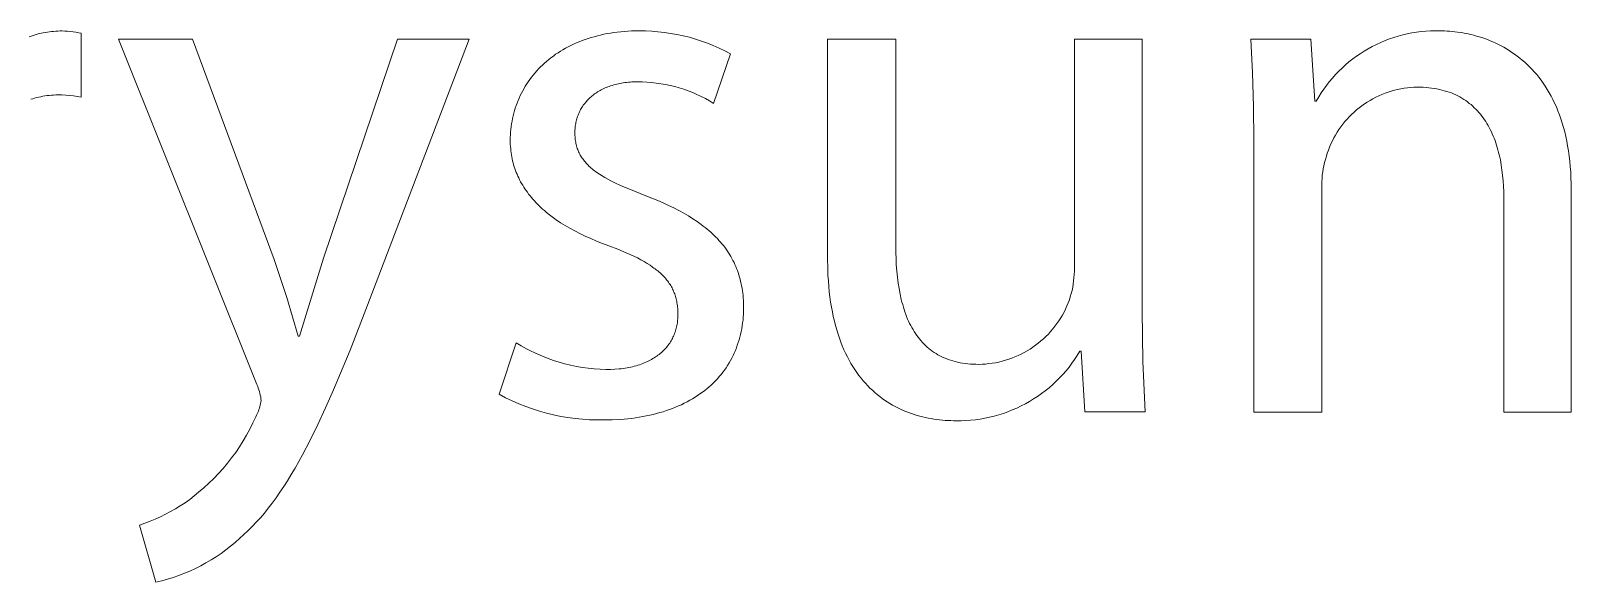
# Model space of a CAD drawing. Header units: millimetres. Extents: x 4001 to 9794, y -321 to 3726.
# Drawn here: x 8444.2 to 8560.1, y -237.1 to -195.6 of the extents above; entities that cross this region are included whole.
import ezdxf

# ---------------------------------------------------------------- set-up
doc = ezdxf.new("R2010")
doc.units = ezdxf.units.MM
doc.header["$MEASUREMENT"] = 0
doc.layers.add('Domyślny', color=7, linetype='Continuous', true_color=0x000000)

msp = doc.modelspace()

# ---------------------------------------------------------------- linework, layer by layer
at = {"layer": 'Domyślny', "color": 18, "lineweight": 15, "true_color": 0x000000}
for p, q in [((8444.67, -195.88), (8444.83, -195.84)), ((8444.83, -195.84), (8444.98, -195.81)), ((8444.98, -195.81), (8445.13, -195.78)), ((8445.13, -195.78), (8445.29, -195.75)), ((8445.29, -195.75), (8445.45, -195.72)), ((8445.45, -195.72), (8445.6, -195.7)), ((8445.6, -195.7), (8445.76, -195.68)), ((8445.76, -195.68), (8445.92, -195.67)), ((8445.92, -195.67), (8446.08, -195.66)), ((8446.08, -195.66), (8446.24, -195.65)), ((8446.24, -195.65), (8446.4, -195.64)), ((8446.4, -195.64), (8446.56, -195.64)), ((8446.56, -195.64), (8446.77, -195.65)), ((8446.77, -195.65), (8446.97, -195.66)), ((8446.97, -195.66), (8447.18, -195.68)), ((8447.18, -195.68), (8447.39, -195.7)), ((8447.39, -195.7), (8447.59, -195.73)), ((8447.59, -195.73), (8447.8, -195.77)), ((8447.8, -195.77), (8448, -195.81)), ((8448, -195.81), (8448, -200.62)), ((8487.31, -195.89), (8487.56, -195.84)), ((8487.56, -195.84), (8487.81, -195.8)), ((8487.81, -195.8), (8488.07, -195.76)), ((8488.07, -195.76), (8488.33, -195.73)), ((8488.33, -195.73), (8488.59, -195.7)), ((8488.59, -195.7), (8488.86, -195.67)), ((8488.86, -195.67), (8489.13, -195.65)), ((8489.13, -195.65), (8489.4, -195.64)), ((8489.4, -195.64), (8489.68, -195.63)), ((8489.68, -195.63), (8489.96, -195.63)), ((8489.96, -195.63), (8490.44, -195.64)), ((8490.44, -195.64), (8490.92, -195.66)), ((8490.92, -195.66), (8491.39, -195.7)), ((8491.39, -195.7), (8491.87, -195.75)), ((8491.87, -195.75), (8492.34, -195.82)), ((8492.34, -195.82), (8492.81, -195.9)), ((8547.42, -195.94), (8547.76, -195.86)), ((8547.76, -195.86), (8548.11, -195.79)), ((8548.11, -195.79), (8548.45, -195.73)), ((8548.45, -195.73), (8548.8, -195.69)), ((8548.8, -195.69), (8549.15, -195.66)), ((8549.15, -195.66), (8549.5, -195.64)), ((8549.5, -195.64), (8549.85, -195.63)), ((8549.85, -195.63), (8550.2, -195.63)), ((8550.2, -195.63), (8550.38, -195.63)), ((8550.38, -195.63), (8550.57, -195.64)), ((8550.57, -195.64), (8550.76, -195.65)), ((8550.76, -195.65), (8550.95, -195.66)), ((8550.95, -195.66), (8551.15, -195.67)), ((8551.15, -195.67), (8551.34, -195.7)), ((8551.34, -195.7), (8551.54, -195.72)), ((8551.54, -195.72), (8551.74, -195.75)), ((8551.74, -195.75), (8551.94, -195.78)), ((8551.94, -195.78), (8552.14, -195.82)), ((8552.14, -195.82), (8552.35, -195.86)), ((8444.07, -196.07), (8444.22, -196.02)), ((8444.22, -196.02), (8444.37, -195.97)), ((8444.37, -195.97), (8444.52, -195.92)), ((8444.52, -195.92), (8444.67, -195.88)), ((8461.17, -222.14), (8450.81, -196.27)), ((8450.81, -196.27), (8456.36, -196.27)), ((8456.36, -196.27), (8462.52, -212.84)), ((8466.22, -212.75), (8471.8, -196.27)), ((8477.18, -196.27), (8469.54, -216.28)), ((8471.8, -196.27), (8477.18, -196.27)), ((8484.24, -197.05), (8484.44, -196.94)), ((8484.44, -196.94), (8484.63, -196.84)), ((8484.63, -196.84), (8484.83, -196.73)), ((8484.83, -196.73), (8485.04, -196.64)), ((8485.04, -196.64), (8485.25, -196.54)), ((8485.25, -196.54), (8485.46, -196.45)), ((8485.46, -196.45), (8485.68, -196.37)), ((8485.68, -196.37), (8485.9, -196.29)), ((8485.9, -196.29), (8486.13, -196.21)), ((8486.13, -196.21), (8486.36, -196.14)), ((8486.36, -196.14), (8486.59, -196.07)), ((8486.59, -196.07), (8486.83, -196)), ((8486.83, -196), (8487.07, -195.95)), ((8487.07, -195.95), (8487.31, -195.89)), ((8492.81, -195.9), (8493.28, -196.01)), ((8493.28, -196.01), (8493.75, -196.12)), ((8493.75, -196.12), (8494.21, -196.25)), ((8494.21, -196.25), (8494.66, -196.4)), ((8494.66, -196.4), (8495.11, -196.57)), ((8495.11, -196.57), (8495.55, -196.74)), ((8495.55, -196.74), (8495.99, -196.94)), ((8495.99, -196.94), (8496.42, -197.14)), ((8504.15, -212.7), (8504.15, -196.27)), ((8504.15, -196.27), (8509.28, -196.27)), ((8509.28, -196.27), (8509.28, -211.81)), ((8522.72, -213.49), (8522.72, -196.27)), ((8522.72, -196.27), (8527.82, -196.27)), ((8527.82, -196.27), (8527.82, -216.69)), ((8536.13, -198.8), (8535.99, -196.27)), ((8535.99, -196.27), (8540.52, -196.27)), ((8540.52, -196.27), (8540.81, -200.92)), ((8544.52, -197.16), (8544.83, -196.98)), ((8544.83, -196.98), (8545.13, -196.81)), ((8545.13, -196.81), (8545.45, -196.65)), ((8545.45, -196.65), (8545.77, -196.51)), ((8545.77, -196.51), (8546.09, -196.37)), ((8546.09, -196.37), (8546.42, -196.24)), ((8546.42, -196.24), (8546.75, -196.13)), ((8546.75, -196.13), (8547.08, -196.03)), ((8547.08, -196.03), (8547.42, -195.94)), ((8552.35, -195.86), (8552.55, -195.91)), ((8552.55, -195.91), (8552.76, -195.96)), ((8552.76, -195.96), (8552.97, -196.02)), ((8552.97, -196.02), (8553.18, -196.08)), ((8553.18, -196.08), (8553.38, -196.14)), ((8553.38, -196.14), (8553.59, -196.22)), ((8553.59, -196.22), (8553.8, -196.29)), ((8553.8, -196.29), (8554.01, -196.38)), ((8554.01, -196.38), (8554.21, -196.46)), ((8554.21, -196.46), (8554.42, -196.56)), ((8554.42, -196.56), (8554.63, -196.66)), ((8554.63, -196.66), (8554.83, -196.76)), ((8554.83, -196.76), (8555.04, -196.87)), ((8555.04, -196.87), (8555.24, -196.99)), ((8555.24, -196.99), (8555.44, -197.12)), ((8482.7, -198.21), (8482.86, -198.07)), ((8482.86, -198.07), (8483.01, -197.93)), ((8483.01, -197.93), (8483.18, -197.79)), ((8483.18, -197.79), (8483.34, -197.66)), ((8483.34, -197.66), (8483.52, -197.53)), ((8483.52, -197.53), (8483.69, -197.4)), ((8483.69, -197.4), (8483.87, -197.28)), ((8483.87, -197.28), (8484.06, -197.17)), ((8484.06, -197.17), (8484.24, -197.05)), ((8496.85, -197.37), (8495.57, -201.09)), ((8496.42, -197.14), (8496.85, -197.37)), ((8543.12, -198.2), (8543.38, -197.97)), ((8543.38, -197.97), (8543.66, -197.75)), ((8543.66, -197.75), (8543.94, -197.55)), ((8543.94, -197.55), (8544.23, -197.35)), ((8544.23, -197.35), (8544.52, -197.16)), ((8555.44, -197.12), (8555.64, -197.25)), ((8555.64, -197.25), (8555.84, -197.38)), ((8555.84, -197.38), (8556.03, -197.53)), ((8556.03, -197.53), (8556.23, -197.68)), ((8556.23, -197.68), (8556.42, -197.83)), ((8556.42, -197.83), (8556.6, -198)), ((8556.6, -198), (8556.79, -198.17)), ((8556.79, -198.17), (8556.97, -198.35)), ((8481.63, -199.46), (8481.75, -199.29)), ((8481.75, -199.29), (8481.87, -199.13)), ((8481.87, -199.13), (8482, -198.97)), ((8482, -198.97), (8482.13, -198.81)), ((8482.13, -198.81), (8482.27, -198.65)), ((8482.27, -198.65), (8482.41, -198.5)), ((8482.41, -198.5), (8482.55, -198.35)), ((8482.55, -198.35), (8482.7, -198.21)), ((8536.2, -201.34), (8536.13, -198.8)), ((8541.9, -199.46), (8542.13, -199.19)), ((8542.13, -199.19), (8542.36, -198.93)), ((8542.36, -198.93), (8542.61, -198.68)), ((8542.61, -198.68), (8542.86, -198.44)), ((8542.86, -198.44), (8543.12, -198.2)), ((8556.97, -198.35), (8557.15, -198.53)), ((8557.15, -198.53), (8557.32, -198.72)), ((8557.32, -198.72), (8557.5, -198.92)), ((8557.5, -198.92), (8557.66, -199.13)), ((8557.66, -199.13), (8557.83, -199.35)), ((8445.59, -200.49), (8445.43, -200.51)), ((8445.75, -200.48), (8445.59, -200.49)), ((8445.92, -200.47), (8445.75, -200.48)), ((8446.08, -200.46), (8445.92, -200.47)), ((8446.25, -200.46), (8446.08, -200.46)), ((8446.54, -200.46), (8446.25, -200.46)), ((8446.84, -200.48), (8446.54, -200.46)), ((8447.13, -200.5), (8446.84, -200.48)), ((8481.03, -200.51), (8481.11, -200.33)), ((8481.11, -200.33), (8481.21, -200.15)), ((8481.21, -200.15), (8481.31, -199.97)), ((8481.31, -199.97), (8481.41, -199.8)), ((8481.41, -199.8), (8481.52, -199.63)), ((8481.52, -199.63), (8481.63, -199.46)), ((8486.51, -200.47), (8486.43, -200.53)), ((8486.59, -200.41), (8486.51, -200.47)), ((8486.67, -200.35), (8486.59, -200.41)), ((8486.76, -200.29), (8486.67, -200.35)), ((8486.84, -200.23), (8486.76, -200.29)), ((8486.93, -200.18), (8486.84, -200.23)), ((8487.03, -200.13), (8486.93, -200.18)), ((8487.12, -200.08), (8487.03, -200.13)), ((8487.21, -200.03), (8487.12, -200.08)), ((8487.31, -199.98), (8487.21, -200.03)), ((8487.41, -199.93), (8487.31, -199.98)), ((8487.51, -199.89), (8487.41, -199.93)), ((8487.62, -199.85), (8487.51, -199.89)), ((8487.72, -199.81), (8487.62, -199.85)), ((8487.83, -199.77), (8487.72, -199.81)), ((8487.94, -199.74), (8487.83, -199.77)), ((8488.06, -199.7), (8487.94, -199.74)), ((8488.17, -199.67), (8488.06, -199.7)), ((8488.29, -199.64), (8488.17, -199.67)), ((8488.41, -199.62), (8488.29, -199.64)), ((8488.53, -199.59), (8488.41, -199.62)), ((8488.65, -199.57), (8488.53, -199.59)), ((8488.77, -199.55), (8488.65, -199.57)), ((8488.9, -199.53), (8488.77, -199.55)), ((8489.03, -199.51), (8488.9, -199.53)), ((8489.16, -199.5), (8489.03, -199.51)), ((8489.29, -199.49), (8489.16, -199.5)), ((8489.43, -199.48), (8489.29, -199.49)), ((8489.57, -199.47), (8489.43, -199.48)), ((8489.7, -199.47), (8489.57, -199.47)), ((8489.85, -199.47), (8489.7, -199.47)), ((8490.2, -199.47), (8489.85, -199.47)), ((8490.55, -199.49), (8490.2, -199.47)), ((8490.91, -199.52), (8490.55, -199.49)), ((8491.26, -199.56), (8490.91, -199.52)), ((8491.61, -199.61), (8491.26, -199.56)), ((8491.96, -199.67), (8491.61, -199.61)), ((8492.31, -199.74), (8491.96, -199.67)), ((8492.65, -199.83), (8492.31, -199.74)), ((8492.99, -199.93), (8492.65, -199.83)), ((8493.33, -200.03), (8492.99, -199.93)), ((8493.67, -200.15), (8493.33, -200.03)), ((8494, -200.28), (8493.67, -200.15)), ((8494.32, -200.42), (8494, -200.28)), ((8494.64, -200.57), (8494.32, -200.42)), ((8541.1, -200.61), (8541.29, -200.31)), ((8541.29, -200.31), (8541.48, -200.02)), ((8541.48, -200.02), (8541.69, -199.74)), ((8541.69, -199.74), (8541.9, -199.46)), ((8545.86, -200.42), (8545.63, -200.52)), ((8546.09, -200.33), (8545.86, -200.42)), ((8546.32, -200.25), (8546.09, -200.33)), ((8546.56, -200.17), (8546.32, -200.25)), ((8546.8, -200.11), (8546.56, -200.17)), ((8547.04, -200.05), (8546.8, -200.11)), ((8547.29, -200), (8547.04, -200.05)), ((8547.53, -199.96), (8547.29, -200)), ((8547.78, -199.92), (8547.53, -199.96)), ((8548.03, -199.9), (8547.78, -199.92)), ((8548.27, -199.88), (8548.03, -199.9)), ((8548.52, -199.87), (8548.27, -199.88)), ((8548.75, -199.88), (8548.52, -199.87)), ((8548.96, -199.88), (8548.75, -199.88)), ((8549.18, -199.9), (8548.96, -199.88)), ((8549.39, -199.92), (8549.18, -199.9)), ((8549.59, -199.94), (8549.39, -199.92)), ((8549.79, -199.97), (8549.59, -199.94)), ((8549.99, -200), (8549.79, -199.97)), ((8550.18, -200.04), (8549.99, -200)), ((8550.37, -200.09), (8550.18, -200.04)), ((8550.55, -200.14), (8550.37, -200.09)), ((8550.73, -200.19), (8550.55, -200.14)), ((8550.91, -200.25), (8550.73, -200.19)), ((8551.08, -200.31), (8550.91, -200.25)), ((8551.24, -200.38), (8551.08, -200.31)), ((8551.41, -200.45), (8551.24, -200.38)), ((8551.57, -200.53), (8551.41, -200.45)), ((8557.83, -199.35), (8557.99, -199.57)), ((8557.99, -199.57), (8558.14, -199.8)), ((8558.14, -199.8), (8558.3, -200.04)), ((8558.3, -200.04), (8558.44, -200.29)), ((8558.44, -200.29), (8558.58, -200.54)), ((8444.35, -200.74), (8444.2, -200.78)), ((8444.49, -200.69), (8444.35, -200.74)), ((8444.65, -200.65), (8444.49, -200.69)), ((8444.8, -200.62), (8444.65, -200.65)), ((8444.95, -200.59), (8444.8, -200.62)), ((8445.11, -200.56), (8444.95, -200.59)), ((8445.27, -200.53), (8445.11, -200.56)), ((8445.43, -200.51), (8445.27, -200.53)), ((8447.42, -200.53), (8447.13, -200.5)), ((8447.71, -200.57), (8447.42, -200.53)), ((8448, -200.62), (8447.71, -200.57)), ((8480.54, -201.84), (8480.59, -201.64)), ((8480.59, -201.64), (8480.65, -201.45)), ((8480.65, -201.45), (8480.72, -201.26)), ((8480.72, -201.26), (8480.79, -201.07)), ((8480.79, -201.07), (8480.86, -200.88)), ((8480.86, -200.88), (8480.94, -200.69)), ((8480.94, -200.69), (8481.03, -200.51)), ((8485.53, -201.64), (8485.49, -201.73)), ((8485.57, -201.56), (8485.53, -201.64)), ((8485.62, -201.48), (8485.57, -201.56)), ((8485.67, -201.4), (8485.62, -201.48)), ((8485.72, -201.32), (8485.67, -201.4)), ((8485.77, -201.24), (8485.72, -201.32)), ((8485.83, -201.16), (8485.77, -201.24)), ((8485.89, -201.09), (8485.83, -201.16)), ((8485.95, -201.01), (8485.89, -201.09)), ((8486.01, -200.94), (8485.95, -201.01)), ((8486.07, -200.87), (8486.01, -200.94)), ((8486.14, -200.8), (8486.07, -200.87)), ((8486.21, -200.73), (8486.14, -200.8)), ((8486.28, -200.66), (8486.21, -200.73)), ((8486.36, -200.6), (8486.28, -200.66)), ((8486.43, -200.53), (8486.36, -200.6)), ((8494.96, -200.73), (8494.64, -200.57)), ((8495.27, -200.91), (8494.96, -200.73)), ((8495.57, -201.09), (8495.27, -200.91)), ((8536.22, -203.89), (8536.2, -201.34)), ((8540.81, -200.92), (8540.92, -200.92)), ((8540.92, -200.92), (8541.1, -200.61)), ((8543.95, -201.58), (8543.76, -201.75)), ((8544.14, -201.43), (8543.95, -201.58)), ((8544.34, -201.28), (8544.14, -201.43)), ((8544.55, -201.13), (8544.34, -201.28)), ((8544.75, -201), (8544.55, -201.13)), ((8544.97, -200.87), (8544.75, -201)), ((8545.18, -200.74), (8544.97, -200.87)), ((8545.4, -200.63), (8545.18, -200.74)), ((8545.63, -200.52), (8545.4, -200.63)), ((8551.72, -200.61), (8551.57, -200.53)), ((8551.87, -200.7), (8551.72, -200.61)), ((8552.02, -200.79), (8551.87, -200.7)), ((8552.16, -200.88), (8552.02, -200.79)), ((8552.3, -200.98), (8552.16, -200.88)), ((8552.43, -201.09), (8552.3, -200.98)), ((8552.56, -201.19), (8552.43, -201.09)), ((8552.69, -201.3), (8552.56, -201.19)), ((8552.81, -201.42), (8552.69, -201.3)), ((8552.93, -201.54), (8552.81, -201.42)), ((8553.05, -201.66), (8552.93, -201.54)), ((8558.58, -200.54), (8558.72, -200.81)), ((8558.72, -200.81), (8558.85, -201.08)), ((8558.85, -201.08), (8558.98, -201.36)), ((8558.98, -201.36), (8559.1, -201.65)), ((8559.1, -201.65), (8559.21, -201.95)), ((8480.34, -202.84), (8480.37, -202.64)), ((8480.37, -202.64), (8480.41, -202.44)), ((8480.41, -202.44), (8480.45, -202.24)), ((8480.45, -202.24), (8480.49, -202.04)), ((8480.49, -202.04), (8480.54, -201.84)), ((8485.17, -202.81), (8485.16, -202.9)), ((8485.18, -202.71), (8485.17, -202.81)), ((8485.2, -202.62), (8485.18, -202.71)), ((8485.22, -202.53), (8485.2, -202.62)), ((8485.24, -202.43), (8485.22, -202.53)), ((8485.26, -202.34), (8485.24, -202.43)), ((8485.29, -202.25), (8485.26, -202.34)), ((8485.31, -202.16), (8485.29, -202.25)), ((8485.34, -202.07), (8485.31, -202.16)), ((8485.38, -201.99), (8485.34, -202.07)), ((8485.41, -201.9), (8485.38, -201.99)), ((8485.45, -201.81), (8485.41, -201.9)), ((8485.49, -201.73), (8485.45, -201.81)), ((8542.92, -202.66), (8542.77, -202.86)), ((8543.07, -202.47), (8542.92, -202.66)), ((8543.24, -202.28), (8543.07, -202.47)), ((8543.41, -202.09), (8543.24, -202.28)), ((8543.58, -201.92), (8543.41, -202.09)), ((8543.76, -201.75), (8543.58, -201.92)), ((8553.16, -201.78), (8553.05, -201.66)), ((8553.27, -201.91), (8553.16, -201.78)), ((8553.38, -202.05), (8553.27, -201.91)), ((8553.48, -202.18), (8553.38, -202.05)), ((8553.57, -202.32), (8553.48, -202.18)), ((8553.67, -202.46), (8553.57, -202.32)), ((8553.76, -202.61), (8553.67, -202.46)), ((8553.85, -202.76), (8553.76, -202.61)), ((8553.93, -202.91), (8553.85, -202.76)), ((8559.21, -201.95), (8559.32, -202.26)), ((8559.32, -202.26), (8559.42, -202.58)), ((8559.42, -202.58), (8559.52, -202.9)), ((8480.28, -203.67), (8480.29, -203.47)), ((8480.28, -203.89), (8480.28, -203.67)), ((8480.28, -204.04), (8480.28, -203.89)), ((8480.29, -203.47), (8480.3, -203.26)), ((8480.3, -203.26), (8480.32, -203.05)), ((8480.32, -203.05), (8480.34, -202.84)), ((8485.15, -203), (8485.14, -203.09)), ((8485.14, -203.09), (8485.14, -203.19)), ((8485.14, -203.19), (8485.14, -203.29)), ((8485.14, -203.29), (8485.14, -203.4)), ((8485.14, -203.4), (8485.14, -203.5)), ((8485.14, -203.5), (8485.15, -203.61)), ((8485.16, -202.9), (8485.15, -203)), ((8485.15, -203.61), (8485.16, -203.71)), ((8485.16, -203.71), (8485.17, -203.81)), ((8485.17, -203.81), (8485.18, -203.91)), ((8485.18, -203.91), (8485.2, -204.01)), ((8536.22, -224.35), (8536.22, -203.89)), ((8542.13, -203.92), (8542.02, -204.15)), ((8542.24, -203.7), (8542.13, -203.92)), ((8542.36, -203.48), (8542.24, -203.7)), ((8542.49, -203.27), (8542.36, -203.48)), ((8542.62, -203.06), (8542.49, -203.27)), ((8542.77, -202.86), (8542.62, -203.06)), ((8554.01, -203.07), (8553.93, -202.91)), ((8554.09, -203.23), (8554.01, -203.07)), ((8554.16, -203.39), (8554.09, -203.23)), ((8554.23, -203.55), (8554.16, -203.39)), ((8554.3, -203.72), (8554.23, -203.55)), ((8554.37, -203.89), (8554.3, -203.72)), ((8554.43, -204.06), (8554.37, -203.89)), ((8559.52, -202.9), (8559.61, -203.24)), ((8559.61, -203.24), (8559.69, -203.58)), ((8559.69, -203.58), (8559.76, -203.94)), ((8559.76, -203.94), (8559.83, -204.3)), ((8480.28, -204.2), (8480.28, -204.04)), ((8480.29, -204.35), (8480.28, -204.2)), ((8480.31, -204.51), (8480.29, -204.35)), ((8480.32, -204.66), (8480.31, -204.51)), ((8480.34, -204.81), (8480.32, -204.66)), ((8480.36, -204.97), (8480.34, -204.81)), ((8480.39, -205.12), (8480.36, -204.97)), ((8480.42, -205.27), (8480.39, -205.12)), ((8485.2, -204.01), (8485.22, -204.11)), ((8485.22, -204.11), (8485.24, -204.2)), ((8485.24, -204.2), (8485.26, -204.29)), ((8485.26, -204.29), (8485.29, -204.39)), ((8485.29, -204.39), (8485.32, -204.48)), ((8485.32, -204.48), (8485.35, -204.56)), ((8485.35, -204.56), (8485.38, -204.65)), ((8485.38, -204.65), (8485.42, -204.74)), ((8485.42, -204.74), (8485.46, -204.82)), ((8485.46, -204.82), (8485.5, -204.91)), ((8485.5, -204.91), (8485.54, -204.99)), ((8485.54, -204.99), (8485.59, -205.07)), ((8485.59, -205.07), (8485.64, -205.15)), ((8541.68, -205.08), (8541.61, -205.31)), ((8541.75, -204.84), (8541.68, -205.08)), ((8541.83, -204.61), (8541.75, -204.84)), ((8541.92, -204.38), (8541.83, -204.61)), ((8542.02, -204.15), (8541.92, -204.38)), ((8554.48, -204.24), (8554.43, -204.06)), ((8554.54, -204.41), (8554.48, -204.24)), ((8554.59, -204.59), (8554.54, -204.41)), ((8554.64, -204.78), (8554.59, -204.59)), ((8554.68, -204.96), (8554.64, -204.78)), ((8554.73, -205.15), (8554.68, -204.96)), ((8559.83, -204.3), (8559.89, -204.67)), ((8559.89, -204.67), (8559.95, -205.06)), ((8559.95, -205.06), (8559.99, -205.45)), ((8480.45, -205.42), (8480.42, -205.27)), ((8480.49, -205.56), (8480.45, -205.42)), ((8480.53, -205.71), (8480.49, -205.56)), ((8480.57, -205.86), (8480.53, -205.71)), ((8480.62, -206), (8480.57, -205.86)), ((8480.67, -206.15), (8480.62, -206)), ((8480.73, -206.29), (8480.67, -206.15)), ((8480.79, -206.43), (8480.73, -206.29)), ((8485.64, -205.15), (8485.69, -205.23)), ((8485.69, -205.23), (8485.75, -205.3)), ((8485.75, -205.3), (8485.8, -205.38)), ((8485.8, -205.38), (8485.86, -205.45)), ((8485.86, -205.45), (8485.93, -205.53)), ((8485.93, -205.53), (8485.99, -205.6)), ((8485.99, -205.6), (8486.06, -205.68)), ((8486.06, -205.68), (8486.13, -205.75)), ((8486.13, -205.75), (8486.2, -205.82)), ((8486.2, -205.82), (8486.28, -205.89)), ((8486.28, -205.89), (8486.36, -205.96)), ((8486.36, -205.96), (8486.44, -206.02)), ((8486.44, -206.02), (8486.52, -206.09)), ((8486.52, -206.09), (8486.61, -206.16)), ((8486.61, -206.16), (8486.69, -206.23)), ((8486.69, -206.23), (8486.79, -206.29)), ((8541.41, -206.26), (8541.37, -206.5)), ((8541.44, -206.02), (8541.41, -206.26)), ((8541.49, -205.79), (8541.44, -206.02)), ((8541.54, -205.55), (8541.49, -205.79)), ((8541.61, -205.31), (8541.54, -205.55)), ((8554.77, -205.34), (8554.73, -205.15)), ((8554.84, -205.72), (8554.77, -205.34)), ((8554.89, -206.11), (8554.84, -205.72)), ((8554.94, -206.51), (8554.89, -206.11)), ((8559.99, -205.45), (8560.03, -205.85)), ((8560.03, -205.85), (8560.06, -206.27)), ((8560.06, -206.27), (8560.08, -206.69)), ((8480.85, -206.57), (8480.79, -206.43)), ((8480.91, -206.71), (8480.85, -206.57)), ((8480.98, -206.85), (8480.91, -206.71)), ((8481.05, -206.99), (8480.98, -206.85)), ((8481.13, -207.13), (8481.05, -206.99)), ((8481.21, -207.26), (8481.13, -207.13)), ((8481.29, -207.4), (8481.21, -207.26)), ((8481.38, -207.53), (8481.29, -207.4)), ((8486.79, -206.29), (8486.98, -206.42)), ((8486.98, -206.42), (8487.18, -206.55)), ((8487.18, -206.55), (8487.39, -206.68)), ((8487.39, -206.68), (8487.62, -206.8)), ((8487.62, -206.8), (8487.85, -206.93)), ((8487.85, -206.93), (8488.1, -207.05)), ((8488.1, -207.05), (8488.63, -207.3)), ((8488.63, -207.3), (8489.2, -207.54)), ((8541.34, -206.99), (8541.33, -207.23)), ((8541.33, -207.23), (8541.33, -207.47)), ((8541.35, -206.75), (8541.34, -206.99)), ((8541.37, -206.5), (8541.35, -206.75)), ((8554.98, -206.92), (8554.94, -206.51)), ((8555, -207.33), (8554.98, -206.92)), ((8555.02, -207.75), (8555, -207.33)), ((8560.08, -206.69), (8560.09, -207.13)), ((8560.09, -207.13), (8560.1, -207.57)), ((8481.47, -207.66), (8481.38, -207.53)), ((8481.57, -207.79), (8481.47, -207.66)), ((8481.66, -207.93), (8481.57, -207.79)), ((8481.77, -208.05), (8481.66, -207.93)), ((8481.87, -208.18), (8481.77, -208.05)), ((8481.98, -208.31), (8481.87, -208.18)), ((8482.09, -208.44), (8481.98, -208.31)), ((8482.21, -208.56), (8482.09, -208.44)), ((8482.33, -208.68), (8482.21, -208.56)), ((8489.2, -207.54), (8490.48, -208.05)), ((8490.48, -208.05), (8490.93, -208.23)), ((8490.93, -208.23), (8491.37, -208.41)), ((8491.37, -208.41), (8491.79, -208.59)), ((8491.79, -208.59), (8492.19, -208.78)), ((8541.33, -207.47), (8541.33, -224.35)), ((8555.02, -208.17), (8555.02, -207.75)), ((8555.02, -224.35), (8555.02, -208.17)), ((8560.1, -207.57), (8560.1, -224.35)), ((8482.45, -208.81), (8482.33, -208.68)), ((8482.58, -208.93), (8482.45, -208.81)), ((8482.71, -209.05), (8482.58, -208.93)), ((8482.85, -209.17), (8482.71, -209.05)), ((8482.99, -209.29), (8482.85, -209.17)), ((8483.13, -209.4), (8482.99, -209.29)), ((8483.42, -209.63), (8483.13, -209.4)), ((8483.74, -209.86), (8483.42, -209.63)), ((8492.19, -208.78), (8492.59, -208.97)), ((8492.59, -208.97), (8492.97, -209.16)), ((8492.97, -209.16), (8493.33, -209.36)), ((8493.33, -209.36), (8493.68, -209.57)), ((8493.68, -209.57), (8494.02, -209.78)), ((8484.06, -210.08), (8483.74, -209.86)), ((8484.4, -210.29), (8484.06, -210.08)), ((8484.76, -210.5), (8484.4, -210.29)), ((8485.13, -210.7), (8484.76, -210.5)), ((8485.52, -210.9), (8485.13, -210.7)), ((8485.92, -211.1), (8485.52, -210.9)), ((8494.02, -209.78), (8494.34, -209.99)), ((8494.34, -209.99), (8494.65, -210.21)), ((8494.65, -210.21), (8494.8, -210.33)), ((8494.8, -210.33), (8494.94, -210.44)), ((8494.94, -210.44), (8495.09, -210.56)), ((8495.09, -210.56), (8495.22, -210.67)), ((8495.22, -210.67), (8495.36, -210.79)), ((8495.36, -210.79), (8495.49, -210.91)), ((8495.49, -210.91), (8495.62, -211.03)), ((8486.34, -211.28), (8485.92, -211.1)), ((8486.77, -211.47), (8486.34, -211.28)), ((8487.22, -211.64), (8486.77, -211.47)), ((8487.68, -211.81), (8487.22, -211.64)), ((8488.37, -212.07), (8487.68, -211.81)), ((8488.99, -212.34), (8488.37, -212.07)), ((8495.62, -211.03), (8495.74, -211.16)), ((8495.74, -211.16), (8495.86, -211.28)), ((8495.86, -211.28), (8495.98, -211.41)), ((8495.98, -211.41), (8496.09, -211.54)), ((8496.09, -211.54), (8496.2, -211.67)), ((8496.2, -211.67), (8496.31, -211.8)), ((8496.31, -211.8), (8496.41, -211.93)), ((8496.41, -211.93), (8496.51, -212.07)), ((8496.51, -212.07), (8496.61, -212.21)), ((8509.28, -211.81), (8509.28, -212.31)), ((8462.52, -212.84), (8463.46, -215.71)), ((8464.43, -218.61), (8466.22, -212.75)), ((8489.29, -212.47), (8488.99, -212.34)), ((8489.57, -212.6), (8489.29, -212.47)), ((8489.84, -212.73), (8489.57, -212.6)), ((8490.09, -212.87), (8489.84, -212.73)), ((8490.34, -213), (8490.09, -212.87)), ((8490.57, -213.14), (8490.34, -213)), ((8490.79, -213.28), (8490.57, -213.14)), ((8496.61, -212.21), (8496.7, -212.34)), ((8496.7, -212.34), (8496.79, -212.49)), ((8496.79, -212.49), (8496.87, -212.63)), ((8496.87, -212.63), (8496.95, -212.77)), ((8496.95, -212.77), (8497.03, -212.92)), ((8497.03, -212.92), (8497.11, -213.07)), ((8497.11, -213.07), (8497.18, -213.22)), ((8497.18, -213.22), (8497.24, -213.37)), ((8504.16, -213.6), (8504.15, -212.7)), ((8509.28, -212.31), (8509.3, -212.79)), ((8509.3, -212.79), (8509.32, -213.26)), ((8490.99, -213.42), (8490.79, -213.28)), ((8491.09, -213.49), (8490.99, -213.42)), ((8491.19, -213.56), (8491.09, -213.49)), ((8491.28, -213.64), (8491.19, -213.56)), ((8491.37, -213.71), (8491.28, -213.64)), ((8491.46, -213.78), (8491.37, -213.71)), ((8491.55, -213.86), (8491.46, -213.78)), ((8491.63, -213.93), (8491.55, -213.86)), ((8491.71, -214.01), (8491.63, -213.93)), ((8491.78, -214.09), (8491.71, -214.01)), ((8491.86, -214.16), (8491.78, -214.09)), ((8491.93, -214.24), (8491.86, -214.16)), ((8492, -214.32), (8491.93, -214.24)), ((8492.06, -214.4), (8492, -214.32)), ((8492.12, -214.48), (8492.06, -214.4)), ((8497.24, -213.37), (8497.31, -213.53)), ((8497.31, -213.53), (8497.37, -213.68)), ((8497.37, -213.68), (8497.42, -213.84)), ((8497.42, -213.84), (8497.48, -214)), ((8497.48, -214), (8497.52, -214.17)), ((8497.52, -214.17), (8497.57, -214.33)), ((8497.57, -214.33), (8497.61, -214.5)), ((8504.18, -214.04), (8504.16, -213.6)), ((8504.21, -214.46), (8504.18, -214.04)), ((8509.32, -213.26), (8509.36, -213.73)), ((8509.36, -213.73), (8509.4, -214.18)), ((8509.4, -214.18), (8509.46, -214.62)), ((8522.66, -214.46), (8522.69, -214.22)), ((8522.69, -214.22), (8522.71, -213.98)), ((8522.71, -213.98), (8522.72, -213.74)), ((8522.72, -213.74), (8522.72, -213.49)), ((8492.18, -214.56), (8492.12, -214.48)), ((8492.24, -214.65), (8492.18, -214.56)), ((8492.3, -214.73), (8492.24, -214.65)), ((8492.35, -214.81), (8492.3, -214.73)), ((8492.4, -214.9), (8492.35, -214.81)), ((8492.45, -214.99), (8492.4, -214.9)), ((8492.49, -215.08), (8492.45, -214.99)), ((8492.53, -215.16), (8492.49, -215.08)), ((8492.57, -215.25), (8492.53, -215.16)), ((8492.61, -215.35), (8492.57, -215.25)), ((8492.65, -215.44), (8492.61, -215.35)), ((8492.68, -215.53), (8492.65, -215.44)), ((8492.71, -215.63), (8492.68, -215.53)), ((8497.61, -214.5), (8497.65, -214.67)), ((8497.65, -214.67), (8497.68, -214.84)), ((8497.68, -214.84), (8497.72, -215.02)), ((8497.72, -215.02), (8497.74, -215.2)), ((8497.74, -215.2), (8497.77, -215.37)), ((8497.77, -215.37), (8497.79, -215.56)), ((8497.79, -215.56), (8497.8, -215.74)), ((8504.24, -214.87), (8504.21, -214.46)), ((8504.28, -215.28), (8504.24, -214.87)), ((8504.33, -215.67), (8504.28, -215.28)), ((8509.46, -214.62), (8509.53, -215.04)), ((8509.53, -215.04), (8509.6, -215.46)), ((8509.6, -215.46), (8509.69, -215.86)), ((8522.41, -215.65), (8522.48, -215.42)), ((8522.48, -215.42), (8522.54, -215.18)), ((8522.54, -215.18), (8522.59, -214.94)), ((8522.59, -214.94), (8522.63, -214.7)), ((8522.63, -214.7), (8522.66, -214.46)), ((8463.46, -215.71), (8464.31, -218.61)), ((8469.54, -216.28), (8468.22, -219.67)), ((8492.74, -215.72), (8492.71, -215.63)), ((8492.76, -215.82), (8492.74, -215.72)), ((8492.79, -215.92), (8492.76, -215.82)), ((8492.81, -216.02), (8492.79, -215.92)), ((8492.82, -216.12), (8492.81, -216.02)), ((8492.84, -216.22), (8492.82, -216.12)), ((8492.85, -216.33), (8492.84, -216.22)), ((8492.87, -216.43), (8492.85, -216.33)), ((8492.88, -216.54), (8492.87, -216.43)), ((8492.88, -216.65), (8492.88, -216.54)), ((8492.89, -216.76), (8492.88, -216.65)), ((8497.8, -215.74), (8497.82, -215.93)), ((8497.82, -215.93), (8497.82, -216.12)), ((8497.82, -216.12), (8497.83, -216.31)), ((8497.83, -216.31), (8497.83, -216.5)), ((8497.83, -216.5), (8497.83, -216.73)), ((8504.38, -216.05), (8504.33, -215.67)), ((8504.44, -216.43), (8504.38, -216.05)), ((8504.51, -216.79), (8504.44, -216.43)), ((8509.69, -215.86), (8509.74, -216.05)), ((8509.74, -216.05), (8509.8, -216.24)), ((8509.8, -216.24), (8509.85, -216.43)), ((8509.85, -216.43), (8509.91, -216.62)), ((8509.91, -216.62), (8509.97, -216.8)), ((8521.94, -216.81), (8522.05, -216.58)), ((8522.05, -216.58), (8522.16, -216.35)), ((8522.16, -216.35), (8522.26, -216.12)), ((8522.26, -216.12), (8522.34, -215.89)), ((8522.34, -215.89), (8522.41, -215.65)), ((8527.82, -216.69), (8527.87, -220.52)), ((8492.79, -217.93), (8492.81, -217.83)), ((8492.81, -217.83), (8492.83, -217.72)), ((8492.83, -217.72), (8492.85, -217.62)), ((8492.85, -217.62), (8492.86, -217.52)), ((8492.86, -217.52), (8492.87, -217.41)), ((8492.87, -217.41), (8492.88, -217.31)), ((8492.88, -217.31), (8492.89, -217.2)), ((8492.89, -216.87), (8492.89, -216.76)), ((8492.89, -216.98), (8492.89, -216.87)), ((8492.89, -217.09), (8492.89, -216.98)), ((8492.89, -217.2), (8492.89, -217.09)), ((8497.73, -217.85), (8497.7, -218.07)), ((8497.76, -217.63), (8497.73, -217.85)), ((8497.79, -217.41), (8497.76, -217.63)), ((8497.81, -217.19), (8497.79, -217.41)), ((8497.82, -216.96), (8497.81, -217.19)), ((8497.83, -216.73), (8497.82, -216.96)), ((8504.58, -217.14), (8504.51, -216.79)), ((8504.66, -217.49), (8504.58, -217.14)), ((8504.75, -217.82), (8504.66, -217.49)), ((8504.84, -218.15), (8504.75, -217.82)), ((8509.97, -216.8), (8510.03, -216.98)), ((8510.03, -216.98), (8510.1, -217.15)), ((8510.1, -217.15), (8510.17, -217.33)), ((8510.17, -217.33), (8510.25, -217.49)), ((8510.25, -217.49), (8510.32, -217.66)), ((8510.32, -217.66), (8510.41, -217.82)), ((8510.41, -217.82), (8510.49, -217.97)), ((8521.09, -218.08), (8521.25, -217.88)), ((8521.25, -217.88), (8521.4, -217.68)), ((8521.4, -217.68), (8521.55, -217.47)), ((8521.55, -217.47), (8521.69, -217.25)), ((8521.69, -217.25), (8521.82, -217.03)), ((8521.82, -217.03), (8521.94, -216.81)), ((8464.31, -218.61), (8464.43, -218.61)), ((8492.33, -219.06), (8492.38, -218.97)), ((8492.38, -218.97), (8492.43, -218.88)), ((8492.43, -218.88), (8492.48, -218.79)), ((8492.48, -218.79), (8492.52, -218.7)), ((8492.52, -218.7), (8492.56, -218.61)), ((8492.56, -218.61), (8492.6, -218.51)), ((8492.6, -218.51), (8492.64, -218.42)), ((8492.64, -218.42), (8492.68, -218.32)), ((8492.68, -218.32), (8492.71, -218.23)), ((8492.71, -218.23), (8492.74, -218.13)), ((8492.74, -218.13), (8492.77, -218.03)), ((8492.77, -218.03), (8492.79, -217.93)), ((8497.5, -218.91), (8497.43, -219.11)), ((8497.55, -218.7), (8497.5, -218.91)), ((8497.61, -218.49), (8497.55, -218.7)), ((8497.65, -218.28), (8497.61, -218.49)), ((8497.7, -218.07), (8497.65, -218.28)), ((8504.94, -218.46), (8504.84, -218.15)), ((8505.04, -218.77), (8504.94, -218.46)), ((8505.15, -219.07), (8505.04, -218.77)), ((8510.49, -217.97), (8510.58, -218.13)), ((8510.58, -218.13), (8510.67, -218.28)), ((8510.67, -218.28), (8510.76, -218.42)), ((8510.76, -218.42), (8510.86, -218.56)), ((8510.86, -218.56), (8510.96, -218.7)), ((8510.96, -218.7), (8511.06, -218.83)), ((8511.06, -218.83), (8511.17, -218.96)), ((8511.17, -218.96), (8511.28, -219.09)), ((8520, -219.15), (8520.2, -218.98)), ((8520.2, -218.98), (8520.39, -218.82)), ((8520.39, -218.82), (8520.58, -218.64)), ((8520.58, -218.64), (8520.76, -218.46)), ((8520.76, -218.46), (8520.93, -218.27)), ((8520.93, -218.27), (8521.09, -218.08)), ((8468.22, -219.67), (8466.98, -222.66)), ((8479.45, -223), (8480.72, -219.12)), ((8480.72, -219.12), (8481.1, -219.35)), ((8481.1, -219.35), (8481.49, -219.57)), ((8481.49, -219.57), (8481.89, -219.77)), ((8481.89, -219.77), (8482.29, -219.96)), ((8482.29, -219.96), (8482.7, -220.14)), ((8482.7, -220.14), (8483.12, -220.3)), ((8491.11, -220.25), (8491.21, -220.19)), ((8491.21, -220.19), (8491.3, -220.13)), ((8491.3, -220.13), (8491.39, -220.06)), ((8491.39, -220.06), (8491.48, -219.99)), ((8491.48, -219.99), (8491.56, -219.93)), ((8491.56, -219.93), (8491.65, -219.85)), ((8491.65, -219.85), (8491.73, -219.78)), ((8491.73, -219.78), (8491.8, -219.71)), ((8491.8, -219.71), (8491.88, -219.63)), ((8491.88, -219.63), (8491.95, -219.55)), ((8491.95, -219.55), (8492.02, -219.48)), ((8492.02, -219.48), (8492.09, -219.4)), ((8492.09, -219.4), (8492.15, -219.31)), ((8492.15, -219.31), (8492.21, -219.23)), ((8492.21, -219.23), (8492.27, -219.15)), ((8492.27, -219.15), (8492.33, -219.06)), ((8497.04, -220.09), (8496.94, -220.28)), ((8497.13, -219.9), (8497.04, -220.09)), ((8497.21, -219.71), (8497.13, -219.9)), ((8497.29, -219.51), (8497.21, -219.71)), ((8497.36, -219.31), (8497.29, -219.51)), ((8497.43, -219.11), (8497.36, -219.31)), ((8505.26, -219.36), (8505.15, -219.07)), ((8505.38, -219.64), (8505.26, -219.36)), ((8505.51, -219.91), (8505.38, -219.64)), ((8505.64, -220.17), (8505.51, -219.91)), ((8505.77, -220.43), (8505.64, -220.17)), ((8511.28, -219.09), (8511.4, -219.21)), ((8511.4, -219.21), (8511.52, -219.32)), ((8511.52, -219.32), (8511.64, -219.44)), ((8511.64, -219.44), (8511.76, -219.54)), ((8511.76, -219.54), (8511.89, -219.65)), ((8511.89, -219.65), (8512.03, -219.75)), ((8512.03, -219.75), (8512.16, -219.84)), ((8512.16, -219.84), (8512.31, -219.93)), ((8512.31, -219.93), (8512.45, -220.02)), ((8512.45, -220.02), (8512.6, -220.1)), ((8512.6, -220.1), (8512.75, -220.18)), ((8512.75, -220.18), (8512.91, -220.25)), ((8518.02, -220.27), (8518.25, -220.18)), ((8518.25, -220.18), (8518.49, -220.08)), ((8518.49, -220.08), (8518.72, -219.97)), ((8518.72, -219.97), (8518.94, -219.85)), ((8518.94, -219.85), (8519.17, -219.72)), ((8519.17, -219.72), (8519.38, -219.59)), ((8519.38, -219.59), (8519.59, -219.45)), ((8519.59, -219.45), (8519.8, -219.3)), ((8519.8, -219.3), (8520, -219.15)), ((8522.94, -220.07), (8522.74, -220.37)), ((8523.13, -219.76), (8522.94, -220.07)), ((8523.24, -219.76), (8523.13, -219.76)), ((8523.51, -224.33), (8523.24, -219.76)), ((8483.12, -220.3), (8483.54, -220.45)), ((8483.54, -220.45), (8483.96, -220.59)), ((8483.96, -220.59), (8484.39, -220.7)), ((8484.39, -220.7), (8484.82, -220.81)), ((8484.82, -220.81), (8485.26, -220.9)), ((8485.26, -220.9), (8485.7, -220.98)), ((8485.7, -220.98), (8486.14, -221.04)), ((8486.14, -221.04), (8486.58, -221.08)), ((8486.58, -221.08), (8487.03, -221.11)), ((8487.03, -221.11), (8487.47, -221.13)), ((8487.47, -221.13), (8487.81, -221.13)), ((8487.81, -221.13), (8488.14, -221.11)), ((8488.14, -221.11), (8488.46, -221.08)), ((8488.46, -221.08), (8488.61, -221.07)), ((8488.61, -221.07), (8488.76, -221.05)), ((8488.76, -221.05), (8488.91, -221.03)), ((8488.91, -221.03), (8489.06, -221)), ((8489.06, -221), (8489.2, -220.98)), ((8489.2, -220.98), (8489.34, -220.95)), ((8489.34, -220.95), (8489.48, -220.92)), ((8489.48, -220.92), (8489.61, -220.88)), ((8489.61, -220.88), (8489.75, -220.85)), ((8489.75, -220.85), (8489.87, -220.81)), ((8489.87, -220.81), (8490, -220.77)), ((8490, -220.77), (8490.12, -220.73)), ((8490.12, -220.73), (8490.24, -220.68)), ((8490.24, -220.68), (8490.36, -220.64)), ((8490.36, -220.64), (8490.48, -220.59)), ((8490.48, -220.59), (8490.59, -220.54)), ((8490.59, -220.54), (8490.7, -220.48)), ((8490.7, -220.48), (8490.81, -220.43)), ((8490.81, -220.43), (8490.91, -220.37)), ((8490.91, -220.37), (8491.01, -220.31)), ((8491.01, -220.31), (8491.11, -220.25)), ((8496.27, -221.34), (8496.14, -221.5)), ((8496.39, -221.17), (8496.27, -221.34)), ((8496.51, -221), (8496.39, -221.17)), ((8496.63, -220.82), (8496.51, -221)), ((8496.74, -220.64), (8496.63, -220.82)), ((8496.84, -220.46), (8496.74, -220.64)), ((8496.94, -220.28), (8496.84, -220.46)), ((8505.91, -220.67), (8505.77, -220.43)), ((8506.05, -220.91), (8505.91, -220.67)), ((8506.2, -221.14), (8506.05, -220.91)), ((8506.35, -221.36), (8506.2, -221.14)), ((8512.91, -220.25), (8513.07, -220.31)), ((8513.07, -220.31), (8513.23, -220.38)), ((8513.23, -220.38), (8513.4, -220.44)), ((8513.4, -220.44), (8513.57, -220.49)), ((8513.57, -220.49), (8513.75, -220.54)), ((8513.75, -220.54), (8513.93, -220.58)), ((8513.93, -220.58), (8514.12, -220.62)), ((8514.12, -220.62), (8514.3, -220.65)), ((8514.3, -220.65), (8514.5, -220.68)), ((8514.5, -220.68), (8514.69, -220.7)), ((8514.69, -220.7), (8514.9, -220.72)), ((8514.9, -220.72), (8515.1, -220.73)), ((8515.1, -220.73), (8515.31, -220.74)), ((8515.31, -220.74), (8515.53, -220.75)), ((8515.53, -220.75), (8515.78, -220.74)), ((8515.78, -220.74), (8516.04, -220.72)), ((8516.04, -220.72), (8516.29, -220.69)), ((8516.29, -220.69), (8516.54, -220.66)), ((8516.54, -220.66), (8516.79, -220.62)), ((8516.79, -220.62), (8517.04, -220.57)), ((8517.04, -220.57), (8517.29, -220.5)), ((8517.29, -220.5), (8517.54, -220.44)), ((8517.54, -220.44), (8517.78, -220.36)), ((8517.78, -220.36), (8518.02, -220.27)), ((8522.09, -221.23), (8521.85, -221.5)), ((8522.32, -220.95), (8522.09, -221.23)), ((8522.53, -220.66), (8522.32, -220.95)), ((8522.74, -220.37), (8522.53, -220.66)), ((8527.87, -220.52), (8528.05, -224.33)), ((8461.22, -222.27), (8461.17, -222.14)), ((8461.28, -222.4), (8461.22, -222.27)), ((8461.32, -222.53), (8461.28, -222.4)), ((8495.25, -222.43), (8495.08, -222.57)), ((8495.41, -222.28), (8495.25, -222.43)), ((8495.56, -222.13), (8495.41, -222.28)), ((8495.71, -221.98), (8495.56, -222.13)), ((8495.86, -221.83), (8495.71, -221.98)), ((8496, -221.67), (8495.86, -221.83)), ((8496.14, -221.5), (8496, -221.67)), ((8506.51, -221.58), (8506.35, -221.36)), ((8506.67, -221.78), (8506.51, -221.58)), ((8506.83, -221.98), (8506.67, -221.78)), ((8507, -222.17), (8506.83, -221.98)), ((8507.17, -222.36), (8507, -222.17)), ((8507.34, -222.53), (8507.17, -222.36)), ((8520.81, -222.5), (8520.53, -222.73)), ((8521.09, -222.27), (8520.81, -222.5)), ((8521.35, -222.02), (8521.09, -222.27)), ((8521.6, -221.77), (8521.35, -222.02)), ((8521.85, -221.5), (8521.6, -221.77)), ((8461.37, -222.66), (8461.32, -222.53)), ((8461.41, -222.79), (8461.37, -222.66)), ((8461.44, -222.93), (8461.41, -222.79)), ((8461.47, -223.06), (8461.44, -222.93)), ((8461.5, -223.2), (8461.47, -223.06)), ((8461.49, -223.7), (8461.51, -223.59)), ((8461.52, -223.34), (8461.5, -223.2)), ((8461.51, -223.59), (8461.53, -223.47)), ((8461.53, -223.47), (8461.52, -223.34)), ((8466.98, -222.66), (8466.38, -224.01)), ((8479.93, -223.26), (8479.45, -223)), ((8480.43, -223.49), (8479.93, -223.26)), ((8480.93, -223.71), (8480.43, -223.49)), ((8493.37, -223.67), (8493.16, -223.78)), ((8493.58, -223.57), (8493.37, -223.67)), ((8493.79, -223.45), (8493.58, -223.57)), ((8493.99, -223.34), (8493.79, -223.45)), ((8494.18, -223.22), (8493.99, -223.34)), ((8494.37, -223.1), (8494.18, -223.22)), ((8494.55, -222.97), (8494.37, -223.1)), ((8494.73, -222.84), (8494.55, -222.97)), ((8494.91, -222.71), (8494.73, -222.84)), ((8495.08, -222.57), (8494.91, -222.71)), ((8507.52, -222.7), (8507.34, -222.53)), ((8507.7, -222.87), (8507.52, -222.7)), ((8507.88, -223.02), (8507.7, -222.87)), ((8508.07, -223.17), (8507.88, -223.02)), ((8508.25, -223.31), (8508.07, -223.17)), ((8508.44, -223.45), (8508.25, -223.31)), ((8508.64, -223.57), (8508.44, -223.45)), ((8508.83, -223.7), (8508.64, -223.57)), ((8519.34, -223.54), (8519.03, -223.72)), ((8519.65, -223.35), (8519.34, -223.54)), ((8519.95, -223.16), (8519.65, -223.35)), ((8520.25, -222.95), (8519.95, -223.16)), ((8520.53, -222.73), (8520.25, -222.95)), ((8460.91, -225.16), (8461.13, -224.69)), ((8461.13, -224.69), (8461.18, -224.58)), ((8461.18, -224.58), (8461.23, -224.48)), ((8461.23, -224.48), (8461.28, -224.37)), ((8461.28, -224.37), (8461.33, -224.26)), ((8461.33, -224.26), (8461.37, -224.15)), ((8461.37, -224.15), (8461.4, -224.04)), ((8461.4, -224.04), (8461.44, -223.93)), ((8461.44, -223.93), (8461.47, -223.82)), ((8461.47, -223.82), (8461.49, -223.7)), ((8466.38, -224.01), (8465.8, -225.27)), ((8481.44, -223.91), (8480.93, -223.71)), ((8481.95, -224.1), (8481.44, -223.91)), ((8482.47, -224.27), (8481.95, -224.1)), ((8483, -224.41), (8482.47, -224.27)), ((8483.53, -224.54), (8483, -224.41)), ((8484.07, -224.66), (8483.53, -224.54)), ((8484.61, -224.75), (8484.07, -224.66)), ((8485.15, -224.82), (8484.61, -224.75)), ((8485.7, -224.88), (8485.15, -224.82)), ((8489.42, -224.81), (8489.13, -224.84)), ((8489.7, -224.77), (8489.42, -224.81)), ((8489.98, -224.73), (8489.7, -224.77)), ((8490.25, -224.68), (8489.98, -224.73)), ((8490.51, -224.63), (8490.25, -224.68)), ((8490.78, -224.58), (8490.51, -224.63)), ((8491.04, -224.52), (8490.78, -224.58)), ((8491.29, -224.45), (8491.04, -224.52)), ((8491.54, -224.38), (8491.29, -224.45)), ((8491.78, -224.31), (8491.54, -224.38)), ((8492.03, -224.23), (8491.78, -224.31)), ((8492.26, -224.15), (8492.03, -224.23)), ((8492.49, -224.06), (8492.26, -224.15)), ((8492.72, -223.97), (8492.49, -224.06)), ((8492.94, -223.88), (8492.72, -223.97)), ((8493.16, -223.78), (8492.94, -223.88)), ((8509.03, -223.81), (8508.83, -223.7)), ((8509.23, -223.92), (8509.03, -223.81)), ((8509.43, -224.02), (8509.23, -223.92)), ((8509.64, -224.12), (8509.43, -224.02)), ((8509.84, -224.21), (8509.64, -224.12)), ((8510.05, -224.3), (8509.84, -224.21)), ((8510.25, -224.38), (8510.05, -224.3)), ((8510.46, -224.45), (8510.25, -224.38)), ((8510.67, -224.52), (8510.46, -224.45)), ((8510.88, -224.59), (8510.67, -224.52)), ((8511.09, -224.64), (8510.88, -224.59)), ((8511.3, -224.7), (8511.09, -224.64)), ((8511.52, -224.75), (8511.3, -224.7)), ((8511.73, -224.79), (8511.52, -224.75)), ((8511.94, -224.83), (8511.73, -224.79)), ((8512.15, -224.86), (8511.94, -224.83)), ((8515.98, -224.8), (8515.63, -224.86)), ((8516.34, -224.73), (8515.98, -224.8)), ((8516.69, -224.64), (8516.34, -224.73)), ((8517.03, -224.55), (8516.69, -224.64)), ((8517.38, -224.44), (8517.03, -224.55)), ((8517.72, -224.31), (8517.38, -224.44)), ((8518.05, -224.18), (8517.72, -224.31)), ((8518.38, -224.04), (8518.05, -224.18)), ((8518.71, -223.88), (8518.38, -224.04)), ((8519.03, -223.72), (8518.71, -223.88)), ((8528.05, -224.33), (8523.51, -224.33)), ((8541.33, -224.35), (8536.22, -224.35)), ((8560.1, -224.35), (8555.02, -224.35)), ((8460.44, -226.07), (8460.68, -225.62)), ((8460.68, -225.62), (8460.91, -225.16)), ((8465.8, -225.27), (8465.22, -226.45)), ((8486.24, -224.91), (8485.7, -224.88)), ((8486.79, -224.93), (8486.24, -224.91)), ((8487.34, -224.93), (8486.79, -224.93)), ((8487.95, -224.92), (8487.34, -224.93)), ((8488.55, -224.89), (8487.95, -224.92)), ((8488.85, -224.87), (8488.55, -224.89)), ((8489.13, -224.84), (8488.85, -224.87)), ((8512.36, -224.89), (8512.15, -224.86)), ((8512.58, -224.92), (8512.36, -224.89)), ((8512.79, -224.94), (8512.58, -224.92)), ((8513, -224.96), (8512.79, -224.94)), ((8513.21, -224.97), (8513, -224.96)), ((8513.42, -224.98), (8513.21, -224.97)), ((8513.62, -224.99), (8513.42, -224.98)), ((8513.83, -224.99), (8513.62, -224.99)), ((8514.19, -224.99), (8513.83, -224.99)), ((8514.55, -224.98), (8514.19, -224.99)), ((8514.91, -224.95), (8514.55, -224.98)), ((8515.27, -224.91), (8514.91, -224.95)), ((8515.63, -224.86), (8515.27, -224.91)), ((8459.62, -227.37), (8459.91, -226.95)), ((8459.91, -226.95), (8460.18, -226.51)), ((8460.18, -226.51), (8460.44, -226.07)), ((8465.22, -226.45), (8464.65, -227.55)), ((8458.67, -228.59), (8459, -228.19)), ((8459, -228.19), (8459.31, -227.79)), ((8459.31, -227.79), (8459.62, -227.37)), ((8464.65, -227.55), (8464.09, -228.56)), ((8457.6, -229.7), (8457.97, -229.34)), ((8457.97, -229.34), (8458.32, -228.97)), ((8458.32, -228.97), (8458.67, -228.59)), ((8463.8, -229.04), (8463.52, -229.51)), ((8464.09, -228.56), (8463.8, -229.04)), ((8456.5, -230.65), (8456.83, -230.38)), ((8456.83, -230.38), (8457.22, -230.05)), ((8457.22, -230.05), (8457.6, -229.7)), ((8462.95, -230.38), (8462.66, -230.79)), ((8463.23, -229.95), (8462.95, -230.38)), ((8463.52, -229.51), (8463.23, -229.95)), ((8454.72, -231.83), (8455.09, -231.62)), ((8455.09, -231.62), (8455.45, -231.39)), ((8455.45, -231.39), (8455.81, -231.16)), ((8455.81, -231.16), (8456.16, -230.91)), ((8456.16, -230.91), (8456.5, -230.65)), ((8462.07, -231.57), (8461.78, -231.94)), ((8462.37, -231.19), (8462.07, -231.57)), ((8462.66, -230.79), (8462.37, -231.19)), ((8452.37, -232.85), (8452.78, -232.71)), ((8453.62, -237.15), (8452.37, -232.85)), ((8452.78, -232.71), (8453.18, -232.56)), ((8453.18, -232.56), (8453.57, -232.4)), ((8453.57, -232.4), (8453.96, -232.22)), ((8453.96, -232.22), (8454.34, -232.03)), ((8454.34, -232.03), (8454.72, -231.83)), ((8461.17, -232.63), (8460.87, -232.95)), ((8461.48, -232.29), (8461.17, -232.63)), ((8461.78, -231.94), (8461.48, -232.29)), ((8459.91, -233.85), (8459.58, -234.15)), ((8460.24, -233.56), (8459.91, -233.85)), ((8460.55, -233.26), (8460.24, -233.56)), ((8460.87, -232.95), (8460.55, -233.26)), ((8458.15, -235.23), (8457.77, -235.47)), ((8458.52, -234.98), (8458.15, -235.23)), ((8458.88, -234.71), (8458.52, -234.98)), ((8459.23, -234.44), (8458.88, -234.71)), ((8459.58, -234.15), (8459.23, -234.44)), ((8456.18, -236.31), (8455.77, -236.48)), ((8456.59, -236.12), (8456.18, -236.31)), ((8456.99, -235.92), (8456.59, -236.12)), ((8457.38, -235.7), (8456.99, -235.92)), ((8457.77, -235.47), (8457.38, -235.7)), ((8454.06, -237.04), (8453.62, -237.15)), ((8454.49, -236.92), (8454.06, -237.04)), ((8454.92, -236.79), (8454.49, -236.92)), ((8455.35, -236.64), (8454.92, -236.79)), ((8455.77, -236.48), (8455.35, -236.64))]:
    msp.add_line(p, q, dxfattribs=at)

doc.saveas('drawing.dxf')
